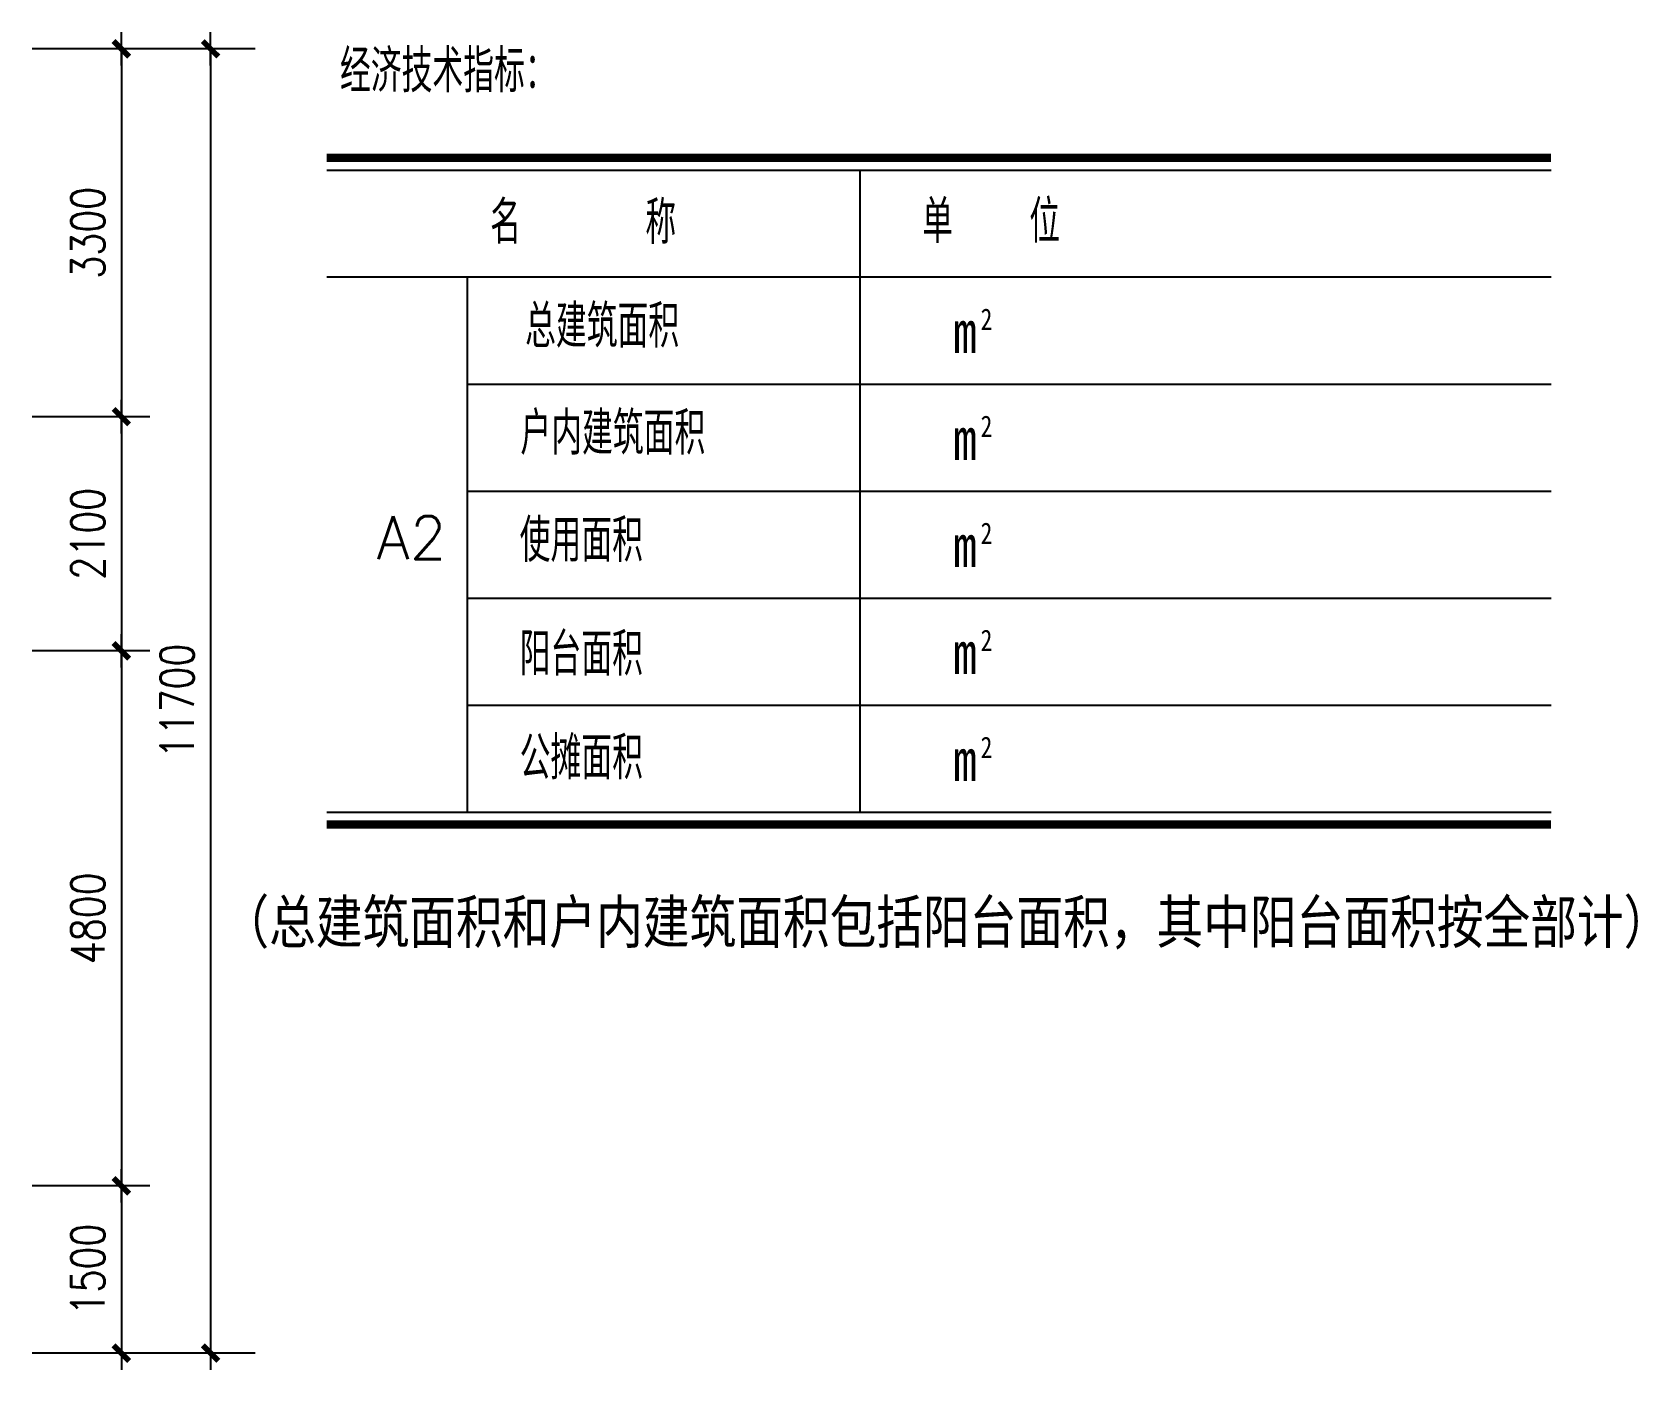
# Model space of a CAD drawing. Header units: millimetres. Extents: x 103 to 39318, y -702 to 15820.
# Drawn here: x 24916 to 39318, y 2350 to 14350 of the extents above; entities that cross this region are included whole.
import ezdxf

# ---------------------------------------------------------------- set-up
doc = ezdxf.new("R2010")
doc.units = ezdxf.units.MM
doc.layers.add('AXIS', color=80, linetype='Continuous')
doc.layers.add('ZT', color=2, linetype='Continuous')
doc.styles.add('-宋体', font='SimSun.ttf', dxfattribs={"width": 0.8})
doc.styles.add('DIM_FONT', font='SIMPLEX.shx', dxfattribs={"width": 0.8})
doc.styles.get("Standard").update_dxf_attribs({"font": 'txt', "bigfont": 'gbcbig.shx'})
doc.dimstyles.new('AXIS', dxfattribs={"dimtxt": 300, "dimasz": 1, "dimexe": 250, "dimexo": 300, "dimgap": 150, "dimtad": 1, "dimdec": 0, "dimzin": 0, "dimdsep": 46, "dimtxsty": 'DIM_FONT', "dimblk": '_DIMX', "dimcen": 0.09, "dimse1": 1, "dimse2": 1, "dimclrt": 7, "dimadec": 0, "dimazin": 0, "dimtfac": 1, "dimtdec": 0, "dimtix": 1, "dimtmove": 2, "dimatfit": 3, "dimldrblk": '_DIMX', "dimfxl": 1, "dimtolj": 1, "dimtzin": 0, "dimarcsym": 0})

# ---------------------------------------------------------------- blocks, each defined once
blk = doc.blocks.new('_DIMX')
blk.add_line((-150, 0), (150, 0))
at = {"const_width": 50}
blk.add_lwpolyline([(-70, -70), (70, 70)], dxfattribs=at)
blk = doc.blocks.new('*D60')
at = {"layer": 'AXIS', "color": 0, "lineweight": -2, "transparency": 16777216}
blk.add_line((25716, 14199), (25716, 10901), dxfattribs=at)
at = {"layer": 'DEFPOINTS', "color": 0, "transparency": 16777216}
for p in [(24916, 14200), (24916, 10900), (25716, 10900)]:
    blk.add_point(p, dxfattribs=at)
at = {"layer": 'AXIS', "color": 0, "lineweight": -2, "transparency": 16777216}
for p, rotation in [((25716, 14200), 90), ((25716, 10900), 270)]:
    blk.add_blockref('_DIMX', p, dxfattribs=dict(at, rotation=rotation))
at = {"layer": 'AXIS', "color": 7, "transparency": 16777216, "insert": (25416, 12550), "char_height": 300, "attachment_point": 5, "rotation": 90, "style": 'DIM_FONT'}
blk.add_mtext('\\A1;3300', dxfattribs=at)
blk = doc.blocks.new('*D61')
at = {"layer": 'AXIS', "color": 0, "lineweight": -2, "transparency": 16777216}
blk.add_line((25716, 10899), (25716, 8801), dxfattribs=at)
at = {"layer": 'DEFPOINTS', "color": 0, "transparency": 16777216}
for p in [(24916, 10900), (24916, 8800), (25716, 8800)]:
    blk.add_point(p, dxfattribs=at)
at = {"layer": 'AXIS', "color": 0, "lineweight": -2, "transparency": 16777216}
for p, rotation in [((25716, 10900), 90), ((25716, 8800), 270)]:
    blk.add_blockref('_DIMX', p, dxfattribs=dict(at, rotation=rotation))
at = {"layer": 'AXIS', "color": 7, "transparency": 16777216, "insert": (25416, 9850), "char_height": 300, "attachment_point": 5, "rotation": 90, "style": 'DIM_FONT'}
blk.add_mtext('\\A1;2100', dxfattribs=at)
blk = doc.blocks.new('*D62')
at = {"layer": 'AXIS', "color": 0, "lineweight": -2, "transparency": 16777216}
blk.add_line((25716, 3999), (25716, 2501), dxfattribs=at)
at = {"layer": 'DEFPOINTS', "color": 0, "transparency": 16777216}
for p in [(24916, 4000), (24916, 2500), (25716, 2500)]:
    blk.add_point(p, dxfattribs=at)
at = {"layer": 'AXIS', "color": 0, "lineweight": -2, "transparency": 16777216}
for p, rotation in [((25716, 4000), 90), ((25716, 2500), 270)]:
    blk.add_blockref('_DIMX', p, dxfattribs=dict(at, rotation=rotation))
at = {"layer": 'AXIS', "color": 7, "transparency": 16777216, "insert": (25416, 3250), "char_height": 300, "attachment_point": 5, "rotation": 90, "style": 'DIM_FONT'}
blk.add_mtext('\\A1;1500', dxfattribs=at)
blk = doc.blocks.new('*D63')
at = {"layer": 'AXIS', "color": 0, "lineweight": -2, "transparency": 16777216}
blk.add_line((25716, 8799), (25716, 4001), dxfattribs=at)
at = {"layer": 'DEFPOINTS', "color": 0, "transparency": 16777216}
for p in [(24916, 8800), (24916, 4000), (25716, 4000)]:
    blk.add_point(p, dxfattribs=at)
at = {"layer": 'AXIS', "color": 0, "lineweight": -2, "transparency": 16777216}
for p, rotation in [((25716, 8800), 90), ((25716, 4000), 270)]:
    blk.add_blockref('_DIMX', p, dxfattribs=dict(at, rotation=rotation))
at = {"layer": 'AXIS', "color": 7, "transparency": 16777216, "insert": (25416, 6400), "char_height": 300, "attachment_point": 5, "rotation": 90, "style": 'DIM_FONT'}
blk.add_mtext('\\A1;4800', dxfattribs=at)
blk = doc.blocks.new('*D64')
at = {"layer": 'AXIS', "color": 0, "lineweight": -2, "transparency": 16777216}
blk.add_line((26516, 14199), (26516, 2501), dxfattribs=at)
at = {"layer": 'DEFPOINTS', "color": 0, "transparency": 16777216}
for p in [(24916, 14200), (24916, 2500), (26516, 2500)]:
    blk.add_point(p, dxfattribs=at)
at = {"layer": 'AXIS', "color": 0, "lineweight": -2, "transparency": 16777216}
for p, rotation in [((26516, 14200), 90), ((26516, 2500), 270)]:
    blk.add_blockref('_DIMX', p, dxfattribs=dict(at, rotation=rotation))
at = {"layer": 'AXIS', "color": 7, "transparency": 16777216, "insert": (26216, 8350), "char_height": 300, "attachment_point": 5, "rotation": 90, "style": 'DIM_FONT'}
blk.add_mtext('\\A1;11700', dxfattribs=at)
blk = doc.blocks.new('A$C4FB049B5')
at = {"layer": 'ZT', "style": '-宋体', "width": 0.8}
for s, height, p in [('2', 200, (260, 299)), ('m', 400, (5, 83))]:
    blk.add_text(s, height=height, dxfattribs=at).set_placement(p)

msp = doc.modelspace()

# ---------------------------------------------------------------- linework, layer by layer
at = {"layer": 'AXIS'}
for p, q in [((26916.2, 14199.7), (24915.7, 14199.7)), ((25970.8, 10899.7), (24915.7, 10899.7)), ((25970.8, 8799.7), (24915.7, 8799.7)), ((25970.8, 3999.7), (24915.7, 3999.7)), ((26916.2, 2499.7), (24915.7, 2499.7))]:
    msp.add_line(p, q, dxfattribs=at)
at = {"layer": 'ZT'}
for p, q in [((27558.2, 13111.4), (38539.7, 13111.4)), ((27558.2, 13111.4), (36698.4, 13111.4)), ((32338.8, 13111.4), (32338.8, 7352.8)), ((27558.2, 12153.2), (38539.7, 12153.2)), ((28817.2, 12153.2), (28817.2, 7352.8)), ((28817.2, 11193.2), (38539.7, 11193.2)), ((28817.2, 10233), (38539.7, 10233)), ((28817.2, 9272.9), (38539.7, 9272.9)), ((28817.2, 8312.8), (38539.7, 8312.8)), ((27558.2, 7352.8), (38539.7, 7352.8)), ((27558.2, 7352.8), (38539.7, 7352.8)), ((27558.2, 7352.8), (38539.7, 7352.8))]:
    msp.add_line(p, q, dxfattribs=at)
at = {"layer": 'ZT', "const_width": 74.6}
for points in [[(27558.2, 13223.4), (38539.7, 13223.4)], [(27558.2, 7240.8), (38539.7, 7240.8)]]:
    msp.add_lwpolyline(points, dxfattribs=at)

# ---------------------------------------------------------------- block references
at = {"layer": 'ZT', "xscale": 0.9600000000064028, "yscale": 0.9599999999991268, "zscale": 0.9599999999999999}
for p in [(33173.7, 11391.5), (33173.7, 10431.5), (33173.7, 9471.4), (33173.7, 8511.2), (33173.7, 7551.1)]:
    msp.add_blockref('A$C4FB049B5', p, dxfattribs=at)

# ---------------------------------------------------------------- texts
at = {"layer": 'ZT'}
for s, p in [('经济技术指标：', (27676.8, 13809.5)), ('名   称', (29023.5, 12450.2)), ('单  位', (32898.9, 12458.9)), ('总建筑面积', (29337.4, 11519.4)), ('户内建筑面积', (29295.2, 10559.6)), ('A2', (28006.6, 9623.1)), ('使用面积', (29288.7, 9598.4)), ('阳台面积', (29288.7, 8577.8)), ('公摊面积', (29288.7, 7647.6))]:
    msp.add_text(s, height=383.91, dxfattribs=at).set_placement(p)
at = {"layer": 'ZT', "style": '-宋体', "width": 0.8}
msp.add_text('（总建筑面积和户内建筑面积包括阳台面积，其中阳台面积按全部计）', height=383.912, dxfattribs=at).set_placement((26622.8, 6176.6))

# ---------------------------------------------------------------- dimensions: what is measured, and where the dimension line sits
at = {"layer": 'AXIS'}
for p2, distance, picture, middle in [((24915.7, 10899.7), 800.4, '*D60', (25416.2, 12549.7)), ((24915.7, 2499.7), 1600.4, '*D64', (26216.2, 8349.7))]:
    dim = msp.add_aligned_dim(p1=(24915.7, 14199.7), p2=p2, distance=distance, dimstyle='AXIS', dxfattribs=at)
    dim.commit()
    dim.dimension.update_dxf_attribs({"geometry": picture, "text_midpoint": middle})
for base, p1, p2, picture, middle in [((25716.2, 8799.7), (24915.7, 10899.7), (24915.7, 8799.7), '*D61', (25416.2, 9849.7)), ((25716.2, 3999.7), (24915.7, 8799.7), (24915.7, 3999.7), '*D63', (25416.2, 6399.7)), ((25716.2, 2499.7), (24915.7, 3999.7), (24915.7, 2499.7), '*D62', (25416.2, 3249.7))]:
    dim = msp.add_linear_dim(base=base, p1=p1, p2=p2, angle=90, dimstyle='AXIS', dxfattribs=at)
    dim.commit()
    dim.dimension.update_dxf_attribs({"geometry": picture, "text_midpoint": middle})

doc.saveas('drawing.dxf')
